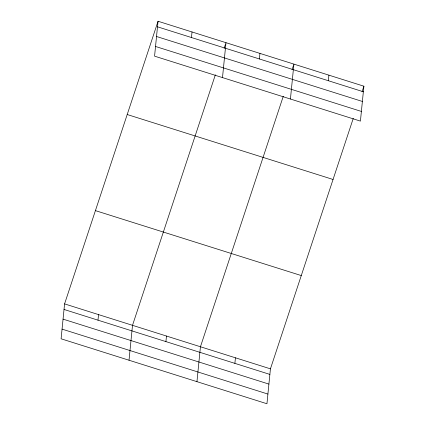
<?xml version="1.0" encoding="UTF-8"?>
<svg xmlns="http://www.w3.org/2000/svg" width="425" height="425" viewBox="0 0 425 425"><rect width="100%" height="100%" fill="white"/><g stroke="black" fill="none" stroke-linecap="round" stroke-linejoin="round"><path stroke-width="0.64" d="M158.052 21.25L154.567 56.158L360.421 121.109L363.906 86.201L158.052 21.25L64.579 303.891L61.094 338.799L266.948 403.75L270.433 368.842L353.276 118.341M97.989 320.174L98.547 314.606M129.025 360.23L132.51 325.322L215.353 74.827M191.462 37.533L192.02 31.965M165.92 341.61L166.478 336.042M222.498 77.594L225.983 42.686L224.108 48.354M196.956 381.666L200.441 346.757L283.284 96.257M259.393 58.969L259.951 53.401M234.882 363.37L235.434 357.802M290.429 99.025L293.914 64.117L292.039 69.79M328.355 80.729L328.908 75.161M362.031 91.874L363.906 86.201M157.5 26.817L363.348 91.768M156.533 36.502L362.382 101.453M155.534 46.474L361.388 111.43M127.208 114.522L333.057 179.472M95.423 210.619L301.277 275.57M64.579 303.891L270.433 368.842M64.026 309.458L269.875 374.409M63.059 319.138L268.908 384.094M62.061 329.115L267.915 394.065"/></g></svg>
